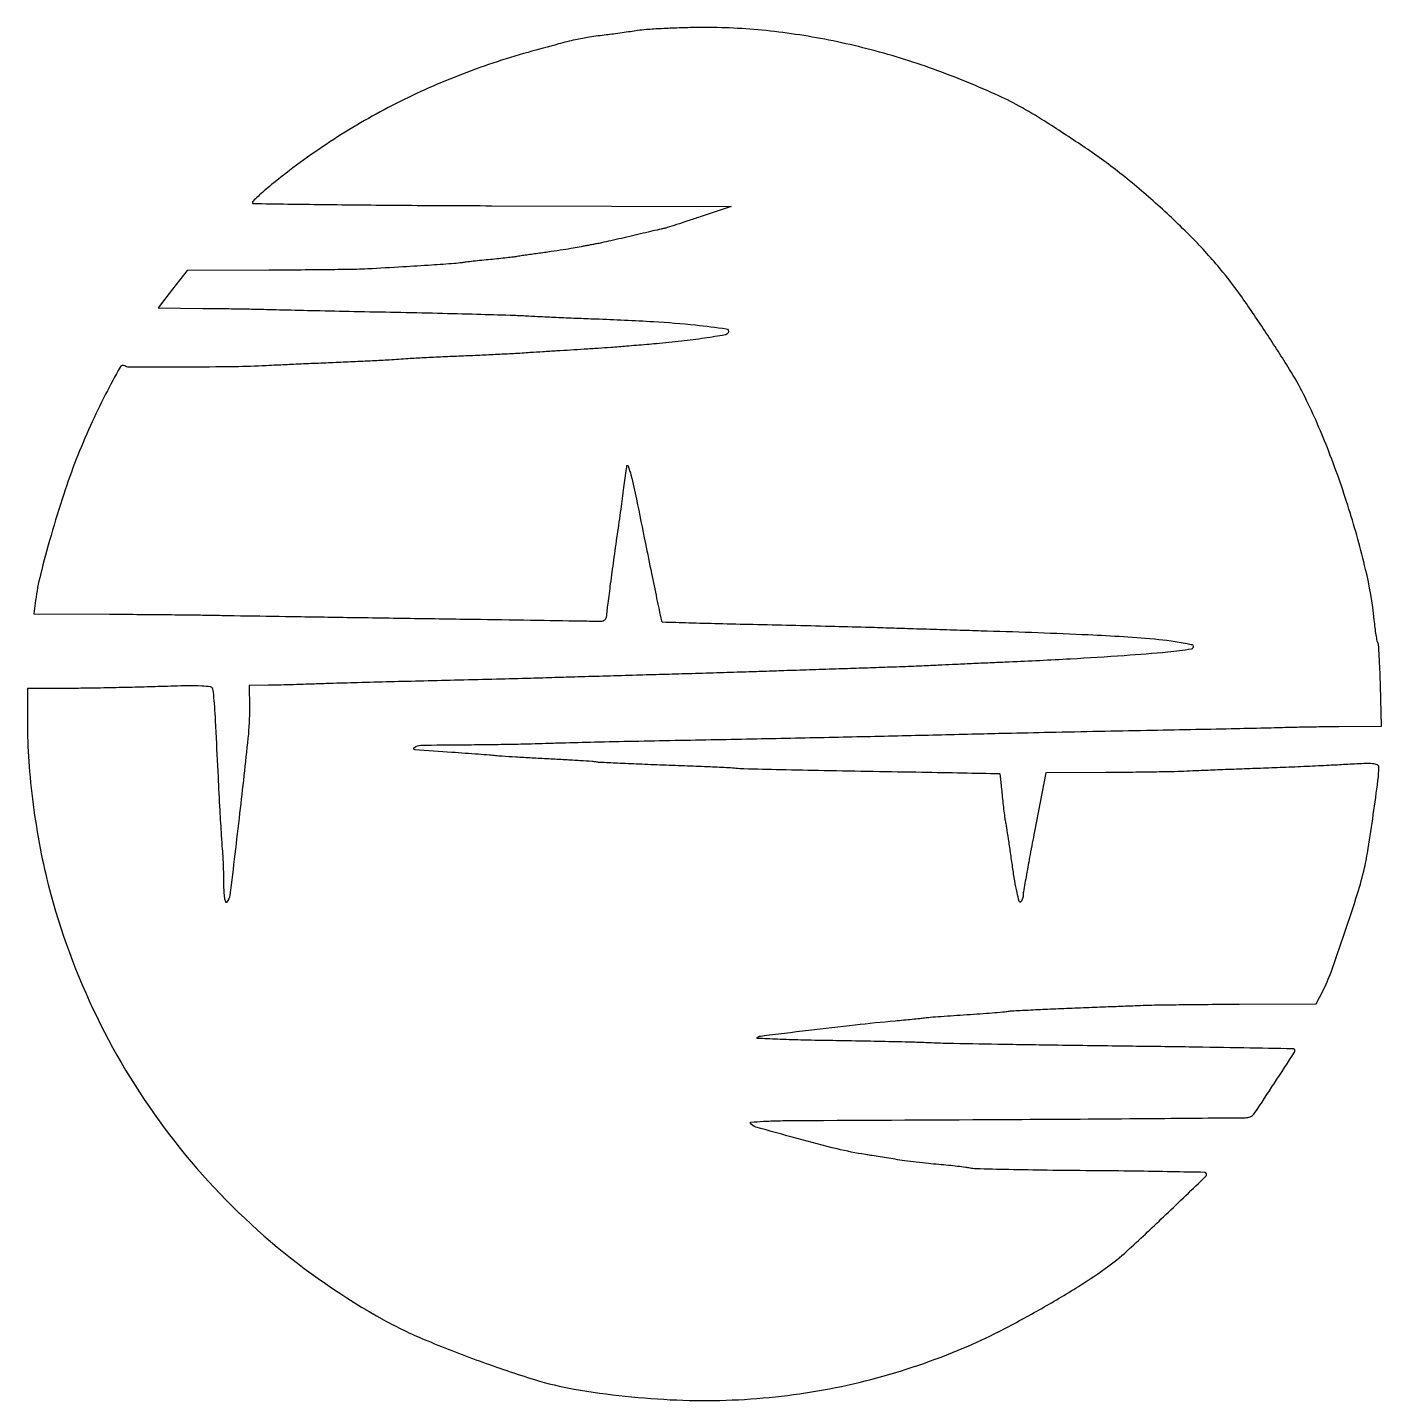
# Model space of a CAD drawing. Extents: x 0 to 434, y 1 to 441.
import ezdxf

# ---------------------------------------------------------------- set-up
doc = ezdxf.new("R2010")
doc.units = 0

msp = doc.modelspace()

# ---------------------------------------------------------------- linework, layer by layer
msp.add_lwpolyline([(195.5, 439.876304, -0.003292), (193.223757, 439.530392, -0.001941), (190.5, 439.145595, -0.001941), (187.776077, 438.782322, -0.003322), (185.5, 438.503129, 0.009295), (180.026063, 437.765204, 0.01668), (175.570398, 436.92701, 0.011208), (170.141604, 435.588605, 0.002172), (160.402462, 432.909181, 0.024885), (138.028416, 425.430497, 0.026036), (116.852634, 415.861962, 0.026204), (96.912684, 404.209399, 0.02595), (78.233439, 390.5, 0.006379), (75.884064, 388.530019, 0.00964), (73.894619, 386.750261, 0.004921), (72.269395, 385.208824, 0.183465), (72.056802, 384.756208, 0.432732), (72.337118, 384.44957, 0.000093), (94.561998, 384.155644, 0.001517), (119.324047, 383.907895, 0.000908), (148.75, 383.756208), (225.5, 383.5), (215.5, 380.158644, -0.001417), (211.560265, 378.85464, -0.001926), (207.996875, 377.70158, -0.001275), (204.999163, 376.752722, -0.021707), (204, 376.486289, 0.002969), (203.021843, 376.264345, 0.000228), (200.397283, 375.651155, 0.000313), (197.267326, 374.91631, 0.000239), (193.841815, 374.108084, -0.001499), (190.318627, 373.286176, -0.001636), (186.892189, 372.509456, -0.001531), (183.95536, 371.863252, -0.008125), (182.341815, 371.54075, 0.001129), (181.098652, 371.310317, 0.000811), (179.71107, 371.047542, 0.000819), (178.391271, 370.793144, 0.001768), (177.37672, 370.592133, -0.007791), (174.895319, 370.13149, -0.003574), (171.646924, 369.604536, -0.003159), (167.814501, 369.035693, -0.002228), (163.5, 368.442731, 0.001694), (161.461501, 368.164787, 0.001815), (159.471041, 367.879148, 0.001718), (157.762346, 367.621609, 0.008548), (156.805672, 367.457261, -0.016326), (155.778883, 367.297267, -0.002198), (153.609887, 367.041165, -0.002536), (151.035587, 366.761893, -0.002133), (148.305672, 366.491504, 0.001896), (145.534677, 366.218372, 0.002049), (142.836442, 365.930898, 0.00193), (140.524126, 365.665914, 0.00988), (139.243916, 365.488483, -0.021498), (136.79549, 365.206939, -0.001331), (129.497583, 364.703786, -0.00182), (120.279206, 364.12656, -0.001002), (109, 363.484175, -0.009622), (105.547452, 363.361063, -0.000998), (97.421856, 363.244027, -0.001241), (87.740356, 363.14794, -0.000992), (77.308447, 363.090995), (51.116894, 363), (46.5, 357), (41.883106, 351), (56.191553, 350.86283, -0.000899), (62.18301, 350.794623, -0.000823), (68.353144, 350.703137, -0.000822), (73.861265, 350.603347, -0.002695), (77.5, 350.511817, 0.001956), (81.897607, 350.394691, 0.000201), (92.284375, 350.162884, 0.000251), (104.659702, 349.897881, 0.0002), (118, 349.624249, -0.000812), (131.412913, 349.332707, -0.00098), (144.009375, 349.013744, -0.000832), (154.61548, 348.706719, -0.006662), (159.5, 348.492018, 0.002383), (163.554381, 348.27903, 0.000825), (169.409375, 348.009104, 0.000819), (175.862013, 347.732884, 0.000952), (182, 347.491915, -0.004784), (200.60927, 346.618469, -0.012163), (214.086643, 345.527199, -0.008552), (223.886637, 344.323417, -0.541458), (224.504533, 343.007334, -0.21593), (223.502804, 342.333873, -0.003868), (216.967157, 341.287031, -0.009398), (209.52811, 340.297115, -0.007569), (201.5, 339.504921, 0.000048), (198.454313, 339.250577, 0.000035), (195.0875, 338.968853, 0.000036), (191.908693, 338.702406, 0.000081), (189.5, 338.499945, -0.003315), (186.885541, 338.297212, -0.000983), (182.884375, 338.021529, -0.000986), (178.386692, 337.729432, -0.001064), (174, 337.462603, 0.000527), (169.613307, 337.200499, 0.000489), (165.115625, 336.922588, 0.000487), (161.114328, 336.667504, 0.001645), (158.5, 336.48964, -0.004672), (155.689818, 336.315533, -0.000951), (150.709375, 336.06315, -0.001002), (144.91799, 335.792349, -0.00094), (139, 335.538659, 0.001305), (133.045311, 335.27904, 0.001339), (127.14375, 334.990462, 0.001295), (122.025139, 334.713127, 0.00566), (119, 334.506978, -0.00586), (115.928703, 334.298917, -0.001237), (110.5625, 334.01184, -0.001295), (104.337513, 333.710428, -0.001228), (98, 333.435625, 0.000487), (91.625781, 333.168694, 0.000496), (85.290625, 332.89091, 0.000482), (79.784602, 332.638691, 0.002058), (76.5, 332.471506, -0.010518), (66.39344, 332.128392, -0.002797), (50.269995, 332.010593, -0.000479), (32.567377, 331.997273, -0.139231), (31.171618, 332.393934, 0.428446), (29.691336, 332.006485, 0.006503), (25.040329, 323.333216, 0.014101), (20.162675, 313.261885, 0.012421), (15.638248, 302.5, 0.014224), (11.627865, 291.329767, 0.008931), (7.548, 278.064758, 0.008536), (4.157141, 265.492983, 0.029893), (2.600804, 257.25), (2.058813, 253), (26.279407, 252.853398, -0.000522), (36.249009, 252.782648, -0.000529), (46.175826, 252.691344, -0.000514), (54.814956, 252.59387, -0.002164), (60, 252.507593, 0.001248), (66.191969, 252.393212, 0.000097), (82.71875, 252.132394, 0.000133), (102.433553, 251.830349, 0.000102), (124, 251.510052, -0.000093), (145.139863, 251.196435, -0.000142), (163.51875, 250.915129, -0.000051), (179.368516, 250.666427, -0.003611), (182, 250.605856, 0.02331), (184.108207, 250.640385, 0.168608), (185.030034, 251.02694, 0.168097), (185.515645, 251.90211, 0.023136), (185.78402, 254, -0.012011), (186.025928, 256.295581, -0.000873), (186.855866, 262.606422, -0.001221), (187.877315, 270.129701, -0.000923), (189.03402, 278.383564, 0.000643), (190.170838, 286.462595, 0.000999), (191.128743, 293.436055, 0.000283), (191.947206, 299.509784, 0.033358), (192, 300.300231, -0.828776), (192.4355, 300.382502, -0.034026), (193.358912, 297.453453, -0.00821), (195.103786, 289.685329, -0.001566), (198, 275.5, 0.000766), (199.930376, 265.967498, 0.001257), (201.59717, 257.904511, 0.000105), (203.110983, 250.680934, 0.161836), (203.243281, 250.453931, 0.174902), (203.486133, 250.358077, 0.000086), (211.943339, 250.108889, 0.001172), (221.362422, 249.85507, 0.000712), (232.5, 249.596929, -0.000496), (244.66624, 249.320209, -0.000449), (257.240625, 249.01043, -0.000449), (268.497819, 248.712861, -0.00144), (276, 248.486181, 0.000303), (282.770274, 248.266207, 0.000157), (291.234375, 247.998988, 0.000156), (299.935394, 247.729733, 0.000236), (307.5, 247.501583, -0.003883), (339.902248, 246.287751, -0.010991), (362.481378, 244.768361, -0.03121), (372.908047, 243.175758, -0.820034), (372.882432, 241.655829, -0.023133), (365.421377, 240.649922, -0.004149), (351.42614, 239.535554, -0.004204), (334.142714, 238.449586, -0.002876), (314.5, 237.494403, 0.000425), (309.212388, 237.263255, 0.000295), (303.234375, 236.993302, 0.000297), (297.492657, 236.727209, 0.000612), (293, 236.510815, -0.002072), (288.198155, 236.293578, -0.000726), (281.296875, 236.020049, -0.000721), (273.705073, 235.741157, -0.000844), (266.5, 235.499046, 0.000145), (259.006247, 235.257721, 0.0001), (250.528125, 234.980544, 0.000101), (242.380836, 234.710905, 0.000207), (236, 234.495793, -0.000614), (229.490161, 234.281631, -0.000271), (220.884375, 234.013757, -0.000268), (211.761728, 233.739638, -0.000361), (203.5, 233.501784, 0.000136), (195.095375, 233.263598, 0.000092), (185.528125, 232.9881, 0.000093), (176.292062, 232.718715, 0.000186), (169, 232.501953, -0.000759), (161.238186, 232.280122, -0.000278), (150.26875, 231.989398, -0.000276), (138.281847, 231.685006, -0.000331), (127, 231.412222, 0.000438), (116.231136, 231.149533, 0.00048), (105.7875, 230.875585, 0.000448), (96.856179, 230.624717, 0.002414), (92, 230.460495, -0.001712), (88.290644, 230.329843, -0.001249), (84.168348, 230.209087, -0.001262), (80.260219, 230.114249, -0.002785), (77.275229, 230.065981), (71.050458, 230), (71.116715, 222.923078, -0.028639), (70.647063, 213.12595, -0.002666), (67.977142, 189.061223, -0.000702), (64.884523, 162.801656, -0.155469), (63.859751, 160.55, -0.580455), (63.516555, 160.625529, -0.037678), (63.230106, 161.865644, -0.02481), (63.023654, 163.881165, -0.011052), (62.942598, 166.55, 0.004058), (62.89422, 169.504082, 0.003411), (62.796198, 172.633438, 0.003441), (62.667518, 175.490026, 0.009488), (62.524822, 177.5, -0.00734), (62.195563, 181.871901, -0.001345), (61.727486, 189.961092, -0.0012), (61.15582, 200.79667, -0.000543), (60.456113, 215, 0.002723), (60.194011, 219.886723, 0.003881), (59.903944, 224.223114, 0.002179), (59.614899, 227.878424, 0.056941), (59.422024, 228.844645, 0.283979), (58.609318, 229.538429, 0.026235), (55.859319, 229.8165, 0.017236), (51.267351, 229.880092, 0.003125), (42.745066, 229.651036, -0.001929), (35.559241, 229.440699, -0.001312), (27.379801, 229.25433, -0.001321), (19.483724, 229.116014, -0.002654), (13.25, 229.056391), (0, 229), (0.007626, 216.75, 0.019799), (0.517605, 204.075795, 0.014669), (2.045226, 190.135302, 0.014485), (4.423119, 176.067733, 0.017379), (7.499028, 163, 0.049633), (23.412123, 121.370259, 0.050022), (47.183955, 83.810128, 0.050154), (77.875366, 51.804863, 0.050429), (114.271647, 26.617666, 0.027101), (127.148278, 20.391286, 0.011934), (144.779112, 13.505454, 0.011756), (162.443967, 7.554086, 0.032789), (175.156366, 4.498393, 0.03226), (208.014985, 1.007488, 0.036679), (239.651909, 2.019603, 0.037409), (270.247618, 7.589913, 0.036273), (300, 17.694057, 0.018293), (311.108167, 22.875932, 0.01041), (324.161672, 29.903801, 0.010417), (336.783577, 37.393408, 0.02011), (346.5, 43.99222, 0.02706), (353.032277, 49.393549, 0.004661), (364.745526, 60.400879, 0.000852), (377.572524, 72.723978, 0.419592), (377.581939, 73.751394, 0.19362), (377.153998, 73.933785, 0.000196), (366.60164, 74.14477, 0.001845), (354.778012, 74.3329, 0.001127), (340.820733, 74.472009, -0.001339), (326.720679, 74.618515, -0.002018), (314.43484, 74.828661, -0.000783), (303.883645, 75.068267, -0.047208), (302, 75.292752, 0.020136), (300.581483, 75.540187, 0.004023), (298.03125, 75.859032, 0.004248), (295.054702, 76.181265, 0.00395), (292, 76.46137, -0.005404), (288.655497, 76.777858, -0.003502), (284.79375, 77.212815, -0.00352), (281.027241, 77.690698, -0.006661), (278, 78.137587, 0.000204), (275.291414, 78.573245, 0.000192), (272.528125, 79.015458, 0.000191), (270.079177, 79.405444, 0.000668), (268.5, 79.654143, -0.020788), (259.421984, 81.460702, -0.00745), (246.647415, 84.762166, -0.002365), (233.348016, 88.479224, -0.187128), (231.643737, 89.767429, -0.565261), (231.79673, 90.064636, -0.002951), (235.775616, 90.305779, -0.007931), (240.565256, 90.491564, -0.004549), (246.345492, 90.571392, 0.00017), (315.972785, 90.923071, 0.000684), (358.518012, 91.210599, 0.000106), (390.179974, 91.474555, 0.084842), (391.727592, 91.752699, 0.160462), (393.15427, 92.872154, 0.002055), (399.536765, 102.547106, 0.001276), (406.009543, 112.502566, 0.374097), (405.881159, 113.400509, 0.175384), (405.520941, 113.5384, 0.000054), (389.749465, 113.826175, 0.00093), (372.232336, 114.111325, 0.000563), (351.5, 114.38689, -0.000524), (330.197064, 114.668346, -0.0007), (310.865625, 114.97108, -0.000485), (294.650187, 115.263471, -0.007282), (289, 115.453188, 0.005258), (284.265474, 115.631357, 0.001123), (276.035186, 115.835954, 0.001173), (266.497281, 116.029236, 0.001117), (256.800632, 116.1813, -0.002562), (247.760486, 116.349198, -0.004468), (240.268393, 116.593743, -0.001174), (233.896004, 116.873749, -0.668081), (233.800632, 117.137826, -0.155246), (234.877405, 117.63345, -0.000466), (250.285274, 119.529023, -0.003064), (265.236485, 121.26135, -0.004932), (278, 122.533714, 0.001409), (280.708585, 122.784467, 0.001325), (283.471875, 123.05553, 0.001317), (285.920462, 123.308789, 0.004585), (287.5, 123.491029, -0.010394), (289.26073, 123.673473, -0.001671), (292.703125, 123.946412, -0.001846), (296.760027, 124.239377, -0.00162), (301, 124.516035, 0.001902), (305.190174, 124.791822, 0.002343), (309.096158, 125.082233, 0.001935), (312.375554, 125.354292, 0.017131), (313.816709, 125.529382, -0.024473), (315.411792, 125.699456, -0.00123), (320.647352, 125.986789, -0.001973), (326.874104, 126.288525, -0.001426), (333.816709, 126.577654, 0.000009), (341.026755, 126.857452, 0.00001), (348.068033, 127.130974, 0.000009), (354.115878, 127.366141, 0.000047), (357.5, 127.498117, -0.006007), (361.150285, 127.59692, -0.000766), (369.001842, 127.703039, -0.000897), (378.321401, 127.797984, -0.000747), (388.229676, 127.86634), (412.959352, 128), (415.027676, 132.05425, 0.031535), (417.664558, 138.142905, 0.004828), (422.021686, 150.619151, 0.005522), (426.158129, 163.300847, 0.019948), (428.377593, 171.5, 0.01687), (429.593251, 177.7962, 0.003772), (431.22254, 188.616685, 0.00286), (432.717015, 199.522333, 0.032629), (433, 203.854156, 0.311194), (432.507626, 204.56865, 0.072377), (431.006103, 204.903657, 0.029321), (428.134387, 204.950728, 0.004336), (422.338537, 204.655422, -0.002606), (417.09845, 204.370249, -0.001049), (409.935997, 204.032949, -0.001038), (402.220445, 203.701861, -0.001314), (395.088537, 203.429417, 0.000462), (388.224176, 203.178909, 0.000453), (381.316633, 202.914174, 0.000445), (375.258568, 202.671096, 0.001721), (371.5, 202.503971, -0.006519), (367.620385, 202.368748, -0.00143), (360.948067, 202.242335, -0.001488), (353.230919, 202.141178, -0.001429), (345.408313, 202.084285), (326.316626, 202), (322.658313, 183.147005, 0.001468), (321.256479, 175.807572, 0.002174), (320.074629, 169.365605, 0.000962), (319.100199, 163.859858, 0.043339), (319, 162.706022, -0.04834), (318.937382, 162.059847, -0.046954), (318.751773, 161.431093, -0.05078), (318.479, 160.910147, -0.108774), (318.154974, 160.595779, -0.506877), (317.765104, 160.753624, -0.006887), (317.070305, 163.6677, -0.012636), (316.346639, 167.3314, -0.007223), (315.649118, 171.786762, 0.001098), (314.97675, 176.454972, 0.001364), (314.33003, 180.793611, 0.001109), (313.768963, 184.434043, 0.01032), (313.490834, 186, -0.014688), (313.259481, 187.372083, -0.003472), (312.956703, 189.675, -0.003571), (312.645831, 192.328125, -0.003513), (312.371071, 195, 0.001619), (312.123531, 197.500217, 0.002622), (311.895029, 199.624242, 0.000414), (311.68145, 201.502243, 0.180144), (311.624382, 201.614441, 0.183183), (311.504077, 201.662694, 0.000011), (299.639662, 201.88906, 0.000432), (286.538233, 202.127418, 0.00026), (271, 202.388612, -0.000702), (255.227438, 202.66768, -0.001032), (241.36875, 202.960951, -0.000474), (229.554122, 203.24657, -0.019505), (227, 203.410572, 0.013397), (224.720793, 203.584892, 0.00107), (218.687055, 203.871116, 0.001447), (211.486523, 204.176364, 0.00111), (203.615507, 204.469719, -0.00117), (195.878836, 204.759009, -0.001733), (189.097528, 205.052013, -0.000766), (183.308171, 205.33115, -0.034491), (182.115507, 205.473346, 0.029354), (180.984986, 205.619916, 0.001279), (177.00893, 205.889426, 0.00217), (172.289291, 206.176647, 0.001546), (167, 206.459092, -0.001155), (161.574684, 206.744546, -0.001359), (156.4375, 207.04075, -0.001191), (152.099086, 207.313101, -0.008474), (150, 207.485662, 0.004951), (148.01745, 207.662716, 0.000967), (144.44375, 207.939279, 0.001027), (140.276589, 208.245057, 0.000951), (136, 208.541864, -0.003016), (124.1772, 209.41149, -0.702653), (123.972683, 210.161151, -0.15024), (126.087032, 210.847469, -0.002156), (139.5, 210.999143, 0.001369), (147.014807, 211.072284, 0.001275), (154.709375, 211.187861, 0.001269), (161.547524, 211.32538, 0.004325), (166, 211.464769, -0.003728), (171.103062, 211.630622, -0.000517), (181.696875, 211.884923, -0.000592), (194.24216, 212.15823, -0.000502), (207.5, 212.418042, 0.000326), (233.692762, 212.922125, 0.000389), (258.388659, 213.432725, 0.000411), (281.768239, 213.95353, 0.000478), (304, 214.488315, -0.000763), (313.516019, 214.711794, -0.000245), (327.640625, 215.015012, -0.000244), (343.360464, 215.337078, -0.000274), (358.5, 215.631561, 0.000259), (372.725913, 215.907855, 0.000342), (385.6875, 216.175182, 0.000245), (396.554947, 216.412081, 0.00336), (400.5, 216.526541, -0.00359), (403.6939, 216.617736, -0.000971), (408.754417, 216.716035, -0.000983), (414.499178, 216.805169, -0.00102), (420.174611, 216.870493), (433.849223, 217), (433.50564, 229.964385, 0.003297), (433.339295, 234.989753, 0.005018), (433.122268, 239.351257, 0.001982), (432.884293, 243.080883, 0.120548), (432.683024, 243.714385, -0.092201), (432.46546, 244.286008, -0.005099), (432.141369, 246.178601, -0.007746), (431.811814, 248.452842, -0.005579), (431.511773, 251, 0.031822), (428.737066, 267.191712, 0.017639), (423.414429, 286.528072, 0.017349), (416.498897, 306.16662, 0.023273), (408.807698, 323.398096, 0.022546), (404.381625, 331.284342, 0.006676), (396.91333, 342.939321, 0.006856), (389.038851, 354.525562, 0.018632), (383.050051, 362.437856, 0.022145), (373.602816, 373.006208, 0.016047), (362.21143, 383.941608, 0.015935), (350.019282, 394.232208, 0.020449), (338.144619, 402.858617, 0.004685), (325.808488, 410.905604, 0.017079), (317.764817, 415.666991, 0.020088), (310.08934, 419.471225, 0.00847), (299.5, 423.986304, 0.023412), (278.339332, 431.454519, 0.02412), (256.780721, 436.827162, 0.024703), (235.331813, 439.994523, 0.027769), (214.5, 440.863523, 0.004643), (208.773432, 440.731113, 0.004877), (203.14375, 440.493638, 0.004682), (198.290987, 440.195911, 0.021693)], format="xyb", close=True)

doc.saveas('drawing.dxf')
